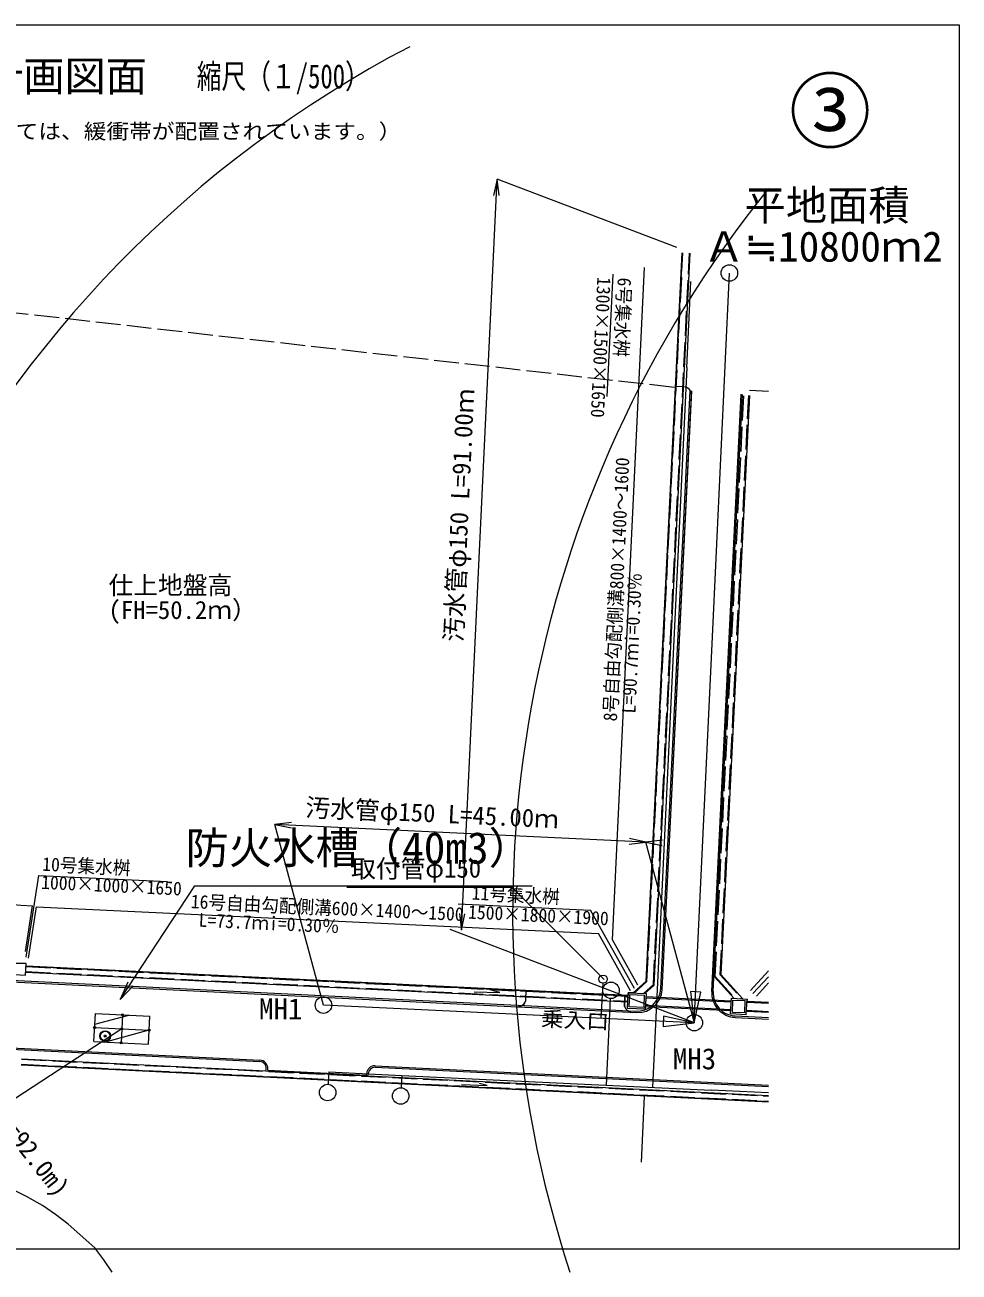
# Model space of a CAD drawing. Units: millimetres on the paper. Extents: x 0 to 420, y -6 to 297.
# Drawn here: x 193.6 to 420, y -5.5 to 296.9 of the extents above; entities that cross this region are included whole.
import ezdxf
from ezdxf.enums import TextEntityAlignment as Align

# ---------------------------------------------------------------- set-up
doc = ezdxf.new("R2010")
doc.units = ezdxf.units.MM
doc.header["$PDMODE"] = 32
doc.header["$PDSIZE"] = 0.5
doc.linetypes.add('DASHED', pattern=[7.5, 6, -1.5])
for name, color, linetype, lineweight in [('_0-3_①．雨水', 7, 'Continuous', 9), ('_0-5_②．汚水', 7, 'Continuous', 9), ('①．道路', 7, 'Continuous', 9), ('①．雨水', 7, 'Continuous', 9), ('②．汚水', 3, 'Continuous', 9), ('③．地下', 7, 'Continuous', 9), ('⑥．新設', 5, 'Continuous', 9), ('⑦．防火', 1, 'Continuous', 9), ('造成地', 7, 'Continuous', 9)]:
    doc.layers.add(name, color=color, linetype=linetype, lineweight=lineweight)
doc.styles.add('ＭＳ ゴシック', font='')
doc.styles.get('ＭＳ ゴシック').set_extended_font_data('MS Gothic')

msp = doc.modelspace()

# ---------------------------------------------------------------- linework, layer by layer
at = {"layer": '_0-3_①．雨水'}
for p, q in [((334.716, 206.741), (336.127, 236.401)), ((335.963, 75.059), (343.715, 238.069)), ((193.897, 70.851), (196.931, 90.624)), ((196.931, 90.624), (228.15, 89.139)), ((193.68, 72.199), (195.374, 83.238)), ((194.415, 70.567), (196.327, 83.03)), ((196.327, 83.03), (332.585, 76.55)), ((298.601, 83.759), (330.637, 82.236)), ((341.298, 63.218), (330.637, 82.236)), ((340.355, 62.69), (332.585, 76.55)), ((342.136, 64.046), (335.963, 75.059)), ((369.407, 62.705), (373.786, 67.508)), ((369.975, 61.979), (373.786, 66.071)), ((370.871, 61.369), (373.786, 64.566)), ((343.647, 37.041), (342.891, 21.146))]:
    msp.add_line(p, q, dxfattribs=at)
msp.add_arc((237.885, 681.732), 600, 257.39334, 265.93712, dxfattribs=at)
at = {"layer": '_0-5_②．汚水'}
for p, q in [((299.354, 77.392), (308.021, 259.497)), ((308.021, 259.497), (307.165, 255.533)), ((351.538, 242.866), (308.021, 259.497)), ((308.496, 255.47), (308.021, 259.497)), ((258.202, 103.479), (254.175, 103.004)), ((265.913, 59.196), (254.175, 103.004)), ((344.078, 98.725), (254.175, 103.004)), ((254.175, 103.004), (258.139, 102.148)), ((340.051, 98.249), (344.078, 98.725)), ((344.078, 98.725), (340.115, 99.581)), ((348.106, 99.201), (344.078, 98.725)), ((355.817, 54.918), (344.078, 98.725)), ((344.078, 98.725), (348.042, 97.869)), ((271.61, 87.776), (311.594, 87.776)), ((271.61, 87.776), (311.594, 87.776)), ((333.963, 65.407), (311.594, 87.776)), ((333.963, 65.407), (311.594, 87.776)), ((298.879, 81.42), (299.354, 77.392)), ((299.354, 77.392), (300.21, 81.356)), ((355.817, 54.918), (296.674, 77.52))]:
    msp.add_line(p, q, dxfattribs=at)
at = {"layer": '①．道路'}
for p, q in [((352.841, 241.595), (344.135, 64.993)), ((352.931, 209.119), (351.242, 209.148)), ((353.242, 209.104), (352.902, 209.12)), ((348.038, 62.915), (355.141, 207.008)), ((369.157, 206.984), (362.235, 66.581)), ((45.896, 71.962), (312.915, 58.799)), ((45.898, 72.323), (312.933, 59.159)), ((193.874, 69.243), (191.077, 69.381)), ((193.846, 68.674), (193.874, 69.243)), ((339.759, 61.481), (193.846, 68.674)), ((362.235, 66.581), (367.553, 60.711)), ((344.135, 64.993), (340.977, 62.132)), ((314.994, 60.515), (315.083, 62.697)), ((338.936, 58.829), (339.015, 61.518)), ((339.794, 62.19), (339.759, 61.481)), ((340.977, 62.132), (339.794, 62.19)), ((367.553, 60.711), (368.594, 60.66)), ((368.594, 60.66), (368.564, 60.061)), ((313.069, 58.792), (341.918, 57.37)), ((313.087, 59.151), (341.519, 57.75)), ((368.564, 60.061), (373.786, 59.803)), ((50.378, 55.362), (250.511, 45.496)), ((50.396, 55.722), (250.528, 45.856)), ((365.728, 56.196), (373.786, 55.799)), ((365.746, 56.556), (373.786, 56.159)), ((373.786, 35.775), (192.664, 44.703)), ((252.051, 43.438), (252.068, 43.776)), ((252.41, 43.42), (252.427, 43.758)), ((276.381, 42.239), (276.398, 42.58)), ((276.74, 42.221), (276.757, 42.562)), ((278.444, 44.119), (373.786, 39.419)), ((278.494, 44.477), (373.786, 39.79))]:
    msp.add_line(p, q, dxfattribs=at)
for centre, radius, start, end in [((353.143, 207.106), 2, 357.17781, 87.1843), ((313.014, 60.797), 2, 267.17781, 357.17781), ((341.863, 63.58), 5.84, 266.62102, 356.61314), ((342.053, 63.37), 6.002, 268.70804, 355.64758), ((366.024, 62.189), 6, 177.17781, 267.17781), ((366.024, 62.189), 5.64, 177.17781, 267.17781), ((340.845, 59.425), 2, 194.63542, 267.17781), ((250.43, 43.858), 1.64, 357.13799, 87.17781), ((250.43, 43.858), 2, 357.13799, 87.17781), ((278.395, 42.48), 2, 87.17781, 177.13799), ((278.395, 42.48), 1.64, 87.17781, 177.13799)]:
    msp.add_arc(centre, radius, start, end, dxfattribs=at)
at = {"layer": '①．雨水'}
for p, q in [((344.135, 64.993), (352.841, 241.595)), ((346.092, 64.067), (354.839, 241.497)), ((190.94, 66.584), (193.736, 66.447)), ((191.077, 69.381), (193.874, 69.243)), ((193.736, 66.447), (193.874, 69.243)), ((193.772, 67.176), (339.685, 59.983)), ((193.846, 68.674), (339.759, 61.481)), ((362.235, 66.581), (367.553, 60.711)), ((340.977, 62.132), (344.135, 64.993)), ((343.802, 61.992), (346.092, 64.067)), ((360.706, 66.034), (365.434, 60.816)), ((302.413, 62.435), (308.685, 62.214)), ((308.685, 62.214), (306.767, 62.736)), ((339.607, 58.395), (339.794, 62.19)), ((339.794, 62.19), (344.188, 61.973)), ((340.026, 58.775), (340.173, 61.771)), ((340.173, 61.771), (343.769, 61.594)), ((343.621, 58.597), (343.769, 61.594)), ((344.001, 58.178), (344.188, 61.973)), ((344.139, 60.975), (364.755, 59.958)), ((344.153, 61.264), (364.769, 60.248)), ((364.612, 57.052), (364.799, 60.847)), ((364.799, 60.847), (368.594, 60.66)), ((368.407, 56.865), (368.594, 60.66)), ((344.001, 58.178), (339.607, 58.395)), ((343.621, 58.597), (340.026, 58.775)), ((344.036, 58.887), (364.652, 57.871)), ((344.05, 59.177), (364.666, 58.161)), ((365.031, 57.432), (365.178, 60.428)), ((365.178, 60.428), (368.175, 60.28)), ((368.027, 57.284), (368.175, 60.28)), ((373.786, 57.401), (368.446, 57.664)), ((373.786, 59.803), (368.564, 60.061)), ((368.407, 56.865), (364.612, 57.052)), ((368.027, 57.284), (365.031, 57.432)), ((192.738, 46.202), (373.786, 37.277)), ((192.664, 44.703), (373.786, 35.775)), ((299.37, 39.922), (305.642, 39.701)), ((305.642, 39.701), (303.724, 40.223))]:
    msp.add_line(p, q, dxfattribs=at)
at = {"layer": '①．雨水', "linetype": 'DASHED'}
for p, q in [((344.331, 64.901), (353.041, 241.585)), ((345.896, 64.16), (354.639, 241.507)), ((362.082, 66.526), (369.007, 206.992)), ((193.779, 67.325), (339.692, 60.133)), ((193.839, 68.524), (339.751, 61.331)), ((362.082, 66.526), (367.341, 60.722)), ((341.26, 62.118), (344.331, 64.901)), ((343.52, 62.006), (345.896, 64.16)), ((360.859, 66.089), (365.646, 60.805)), ((373.786, 57.601), (368.456, 57.864)), ((373.786, 59.603), (368.555, 59.861)), ((192.731, 46.052), (373.786, 37.127)), ((192.672, 44.853), (373.786, 35.925))]:
    msp.add_line(p, q, dxfattribs=at)
at = {"layer": '②．汚水'}
for p, q in [((360.108, 146.811), (364.317, 236.706)), ((355.805, 54.918), (360.108, 146.811)), ((333.273, 55.991), (333.709, 64.475)), ((354.907, 62.468), (355.805, 54.918)), ((357.404, 62.351), (354.907, 62.468)), ((355.805, 54.918), (357.404, 62.351)), ((355.805, 54.918), (265.913, 59.196)), ((348.374, 56.523), (348.255, 54.026)), ((348.255, 54.026), (355.805, 54.918)), ((355.805, 54.918), (348.374, 56.523))]:
    msp.add_line(p, q, dxfattribs=at)
for centre, radius in [((364.317, 236.706), 2), ((333.709, 65.475), 1), ((265.913, 59.196), 2), ((355.805, 54.918), 2)]:
    msp.add_circle(centre, radius, dxfattribs=at)
at = {"layer": '③．地下'}
for p, q in [((193.95, 12.819), (181.415, 18.899)), ((197.804, 10.581), (193.95, 12.819)), ((200.992, 8.44), (197.804, 10.581)), ((204.053, 6.099), (200.992, 8.44)), ((210.489, 0.35), (204.053, 6.099)), ((212.676, -2.55), (210.489, 0.35)), ((214.743, -5.536), (212.676, -2.55))]:
    msp.add_line(p, q, dxfattribs=at)
at = {"layer": '⑥．新設'}
for p, q in [((353.992, 213.762), (354.985, 234.645)), ((353.992, 213.762), (345.693, 39.255)), ((334.534, 39.786), (335.532, 60.761)), ((267.199, 42.988), (267.045, 39.992)), ((267.199, 42.988), (284.903, 42.146)), ((284.903, 42.146), (284.749, 39.15)), ((284.903, 42.146), (359.896, 38.58)), ((373.786, 37.919), (359.896, 38.58))]:
    msp.add_line(p, q, dxfattribs=at)
for centre in [(335.627, 62.759), (266.939, 37.995), (284.646, 37.153)]:
    msp.add_circle(centre, 2, dxfattribs=at)
at = {"layer": '⑦．防火', "color": 7}
for p, q in [((216.671, 60.545), (234.749, 88.149)), ((234.749, 88.149), (280.008, 88.151)), ((280.008, 88.151), (316.499, 88.152)), ((218.509, 64.721), (216.671, 60.545)), ((216.671, 60.545), (219.764, 63.899))]:
    msp.add_line(p, q, dxfattribs=at)
at = {"layer": '⑦．防火'}
for p, q in [((210.303, 50.359), (210.638, 57.163)), ((210.509, 54.542), (218.739, 56.763)), ((210.638, 57.163), (223.834, 56.512)), ((217.236, 56.837), (216.901, 50.034)), ((223.499, 49.708), (223.834, 56.512)), ((210.47, 53.761), (223.667, 53.11)), ((212.825, 50.234), (223.669, 53.161)), ((210.303, 50.359), (223.499, 49.708))]:
    msp.add_line(p, q, dxfattribs=at)
at = {"layer": '⑦．防火', "color": 5}
msp.add_line((217.069, 53.435), (135.36, 0.153), dxfattribs=at)
at = {"layer": '⑦．防火'}
for radius in [1.3, 1.16]:
    msp.add_circle((213.018, 51.693), radius, dxfattribs=at)
at = {"layer": '⑦．防火', "color": 5}
for centre, start, end in [((416.829, 43.588), 117.66212, 189.06007), ((591.783, 81.472), 141.12906, 198.104)]:
    msp.add_arc(centre, 280, start, end, dxfattribs=at)
at = {"layer": '⑦．防火'}
for p in [(217.236, 56.837), (210.47, 53.761), (213.018, 51.693), (217.069, 53.435), (223.667, 53.11), (216.901, 50.034)]:
    msp.add_point(p, dxfattribs=at)
at = {"layer": '造成地'}
for p, q in [((0.499, 296.853), (419.98, 296.853)), ((419.98, 296.853), (419.98, -0.012)), ((352.841, 241.595), (344.135, 64.993)), ((344.135, 64.993), (352.841, 241.595)), ((346.092, 64.067), (354.839, 241.496)), ((352.923, 209.119), (351.234, 209.148)), ((353.234, 209.104), (352.895, 209.121)), ((353.234, 209.104), (352.895, 209.121)), ((353.242, 209.104), (352.902, 209.12)), ((347.693, 63.235), (354.838, 208.169)), ((348.038, 62.915), (355.197, 208.14)), ((360.031, 62.484), (367.169, 207.291)), ((360.39, 62.466), (367.529, 207.273)), ((369.157, 206.984), (362.235, 66.581)), ((45.896, 71.962), (312.915, 58.799)), ((45.898, 72.323), (312.933, 59.159)), ((190.94, 66.584), (193.736, 66.446)), ((193.874, 69.243), (191.077, 69.381)), ((191.077, 69.381), (193.874, 69.243)), ((193.736, 66.446), (193.874, 69.243)), ((193.772, 67.175), (339.685, 59.982)), ((193.846, 68.674), (193.874, 69.243)), ((339.759, 61.481), (193.846, 68.674)), ((193.846, 68.673), (339.759, 61.48)), ((362.235, 66.581), (367.553, 60.711)), ((362.235, 66.58), (367.553, 60.711)), ((344.135, 64.993), (340.977, 62.132)), ((340.977, 62.131), (344.135, 64.993)), ((343.802, 61.992), (346.092, 64.067)), ((360.706, 66.033), (365.434, 60.816)), ((302.413, 62.434), (308.685, 62.214)), ((308.685, 62.214), (306.767, 62.736)), ((339.606, 58.394), (339.794, 62.19)), ((339.794, 62.19), (339.759, 61.481)), ((340.977, 62.132), (339.794, 62.19)), ((339.794, 62.19), (344.188, 61.973)), ((340.026, 58.774), (340.173, 61.77)), ((340.173, 61.77), (343.769, 61.593)), ((343.621, 58.597), (343.769, 61.593)), ((344.001, 58.178), (344.188, 61.973)), ((344.139, 60.974), (364.755, 59.958)), ((344.153, 61.264), (364.769, 60.248)), ((364.612, 57.052), (364.799, 60.847)), ((364.799, 60.847), (368.594, 60.66)), ((367.553, 60.711), (368.594, 60.66)), ((368.407, 56.864), (368.594, 60.66)), ((368.594, 60.66), (368.564, 60.061)), ((313.069, 58.792), (341.918, 57.37)), ((313.087, 59.151), (341.519, 57.75)), ((344.001, 58.178), (339.606, 58.394)), ((343.621, 58.597), (340.026, 58.774)), ((344.036, 58.887), (364.652, 57.871)), ((344.05, 59.176), (364.666, 58.16)), ((365.031, 57.431), (365.178, 60.428)), ((365.178, 60.428), (368.175, 60.28)), ((368.027, 57.284), (368.175, 60.28)), ((373.786, 57.4), (368.446, 57.663)), ((368.564, 60.061), (373.786, 59.803)), ((373.786, 59.803), (368.564, 60.06)), ((50.378, 55.362), (250.511, 45.496)), ((50.396, 55.722), (250.528, 45.856)), ((368.407, 56.864), (364.612, 57.052)), ((368.027, 57.284), (365.031, 57.431)), ((365.728, 56.196), (373.786, 55.799)), ((365.746, 56.556), (373.786, 56.159)), ((192.738, 46.201), (373.786, 37.276)), ((373.786, 35.775), (192.664, 44.703)), ((192.664, 44.703), (373.786, 35.774)), ((252.051, 43.438), (252.068, 43.776)), ((252.41, 43.42), (252.427, 43.758)), ((252.41, 43.42), (276.381, 42.239)), ((276.381, 42.239), (276.398, 42.58)), ((276.74, 42.221), (276.757, 42.562)), ((278.444, 44.119), (373.786, 39.419)), ((278.494, 44.477), (373.786, 39.79)), ((299.37, 39.922), (305.642, 39.701)), ((305.642, 39.701), (303.724, 40.223)), ((419.98, -0.012), (0.499, -0.012))]:
    msp.add_line(p, q, dxfattribs=at)
at = {"layer": '造成地', "linetype": 'DASHED'}
for p, q in [((344.331, 64.9), (353.041, 241.585)), ((345.896, 64.159), (354.639, 241.506)), ((166.066, 229.925), (351.234, 209.001)), ((360.859, 66.088), (367.819, 207.259)), ((369.222, 208.316), (373.786, 208.091)), ((193.779, 67.325), (339.692, 60.132)), ((193.839, 68.524), (339.751, 61.331)), ((362.082, 66.526), (367.341, 60.722)), ((341.26, 62.117), (344.331, 64.9)), ((343.52, 62.006), (345.896, 64.159)), ((360.859, 66.088), (365.646, 60.805)), ((373.786, 57.6), (368.456, 57.863)), ((373.786, 59.603), (368.555, 59.861)), ((192.731, 46.051), (373.786, 37.126)), ((192.672, 44.853), (373.786, 35.925))]:
    msp.add_line(p, q, dxfattribs=at)
at = {"layer": '造成地', "color": 1}
for p, q in [((314.987, 60.515), (315.076, 62.698)), ((338.929, 58.829), (339.008, 61.518))]:
    msp.add_line(p, q, dxfattribs=at)
at = {"layer": '造成地'}
for centre, radius, start, end in [((353.136, 207.106), 2, 357.17781, 87.1843), ((353.136, 207.106), 2, 357.17781, 87.1843), ((353.143, 207.106), 2, 357.17781, 87.1843), ((313.007, 60.797), 2, 267.17781, 357.17781), ((341.863, 63.58), 5.84, 266.62102, 356.61314), ((342.053, 63.37), 6.002, 268.70804, 355.64758), ((366.024, 62.189), 6, 177.17781, 267.17781), ((366.024, 62.189), 5.64, 177.17781, 267.17781), ((250.43, 43.858), 1.64, 357.13799, 87.17781), ((250.43, 43.858), 2, 357.13799, 87.17781), ((278.395, 42.48), 2, 87.17781, 177.13799), ((278.395, 42.48), 1.64, 87.17781, 177.13799)]:
    msp.add_arc(centre, radius, start, end, dxfattribs=at)
at = {"layer": '造成地', "color": 1}
for centre, start, end in [((313.007, 60.797), 267.17781, 357.17781), ((340.838, 59.425), 194.63542, 267.17781)]:
    msp.add_arc(centre, 2, start, end, dxfattribs=at)

# ---------------------------------------------------------------- texts
at = {"layer": '_0-3_①．雨水', "style": 'ＭＳ ゴシック', "width": 0.95}
for s, rotation, p in [('1300×1500×1650', 267.277, (331.33, 235.833)), ('6号集水桝', 267.277, (336.277, 235.705)), ('8号自由勾配側溝800×1400～1600', 87.277, (338.022, 127.882)), (' L=90.7ｍi=0.30％', 87.277, (342.417, 127.673)), ('10号集水桝', 357.277, (197.654, 90.793)), ('1000×1000×1650', 357.277, (197.39, 86.396)), ('11号集水桝', 357.277, (301.748, 83.796)), ('16号自由勾配側溝600×1400～1500', 357.277, (233.664, 81.731)), ('1500×1800×1900', 357.277, (300.873, 79.172)), (' L=73.7ｍi=0.30％', 357.277, (233.455, 77.336))]:
    msp.add_text(s, height=3.299, rotation=rotation, dxfattribs=at).set_placement(p, align=Align.BOTTOM_LEFT)
at = {"layer": '_0-5_②．汚水', "style": 'ＭＳ ゴシック'}
for s, rotation, p in [('汚水管φ150 L=91.00ｍ', 87.275, (300.897, 147.122)), ('汚水管φ150 L=45.00ｍ', 357.275, (261.417, 103.66))]:
    msp.add_text(s, height=4.399, rotation=rotation, dxfattribs=at).set_placement(p, align=Align.BOTTOM_LEFT)
msp.add_text('取付管φ150', height=4.399, dxfattribs=at).set_placement((272.61, 88.776), align=Align.BOTTOM_LEFT)
msp.add_text('取付管φ150', height=4.399, dxfattribs=at).set_placement((272.61, 88.776), align=Align.BOTTOM_LEFT)
at = {"layer": '①．道路', "style": 'ＭＳ ゴシック'}
for s, p in [('仕上地盤高 ', (213.82, 157.484)), ('(FH=50.2ｍ）', (213.82, 151.484))]:
    msp.add_text(s, height=4.399, rotation=0.002, dxfattribs=at).set_placement(p, align=Align.BOTTOM_LEFT)
at = {"layer": '②．汚水', "style": 'ＭＳ ゴシック'}
for s, p in [('MH1', (250.325, 54.184)), ('MH3', (350.63, 42.073))]:
    msp.add_text(s, height=5.132, dxfattribs=at).set_placement(p, align=Align.BOTTOM_LEFT)
at = {"layer": '③．地下', "style": 'ＭＳ ゴシック'}
msp.add_text('φ300 (縦断延長 L=92.0m)', height=4.399, rotation=308.259, dxfattribs=at).set_placement((156.506, 66.795), align=Align.BOTTOM_LEFT)
at = {"layer": '⑦．防火', "color": 7, "style": 'ＭＳ ゴシック'}
msp.add_text('防火水槽（40m3）', height=7.698, rotation=0.002, dxfattribs=at).set_placement((232.499, 91.149), align=Align.BOTTOM_LEFT)
at = {"layer": '造成地', "style": 'ＭＳ ゴシック'}
msp.add_text('土地利用計画図面', height=7.331, rotation=0.002, dxfattribs=at).set_placement((143.156, 278.582), align=Align.BOTTOM_LEFT)
for s, height, width, p in [('縮尺（１/500）', 5.865, 0.75, (235.198, 279.713)), ('（③区画地については、緩衝帯が配置されています。）', 3.666, 1.1, (147.308, 268.122))]:
    msp.add_text(s, height=height, rotation=0.002, dxfattribs=dict(at, width=width)).set_placement(p, align=Align.BOTTOM_LEFT)
at = {"layer": '造成地', "color": 1, "style": 'ＭＳ ゴシック'}
for s, height, p in [('③', 14.66, (378.728, 264.225)), ('\u3000平地面積', 7.331, (358.003, 247.278)), ('Ａ≒10800ｍ2', 7.331, (358.003, 237.278))]:
    msp.add_text(s, height=height, rotation=0.002, dxfattribs=at).set_placement(p, align=Align.BOTTOM_LEFT)
at = {"layer": '造成地', "color": 1, "style": 'ＭＳ ゴシック', "width": 1.1}
msp.add_text('乗入口', height=3.666, rotation=357.178, dxfattribs=at).set_placement((318.516, 53.033), align=Align.BOTTOM_LEFT)

doc.saveas('drawing.dxf')
